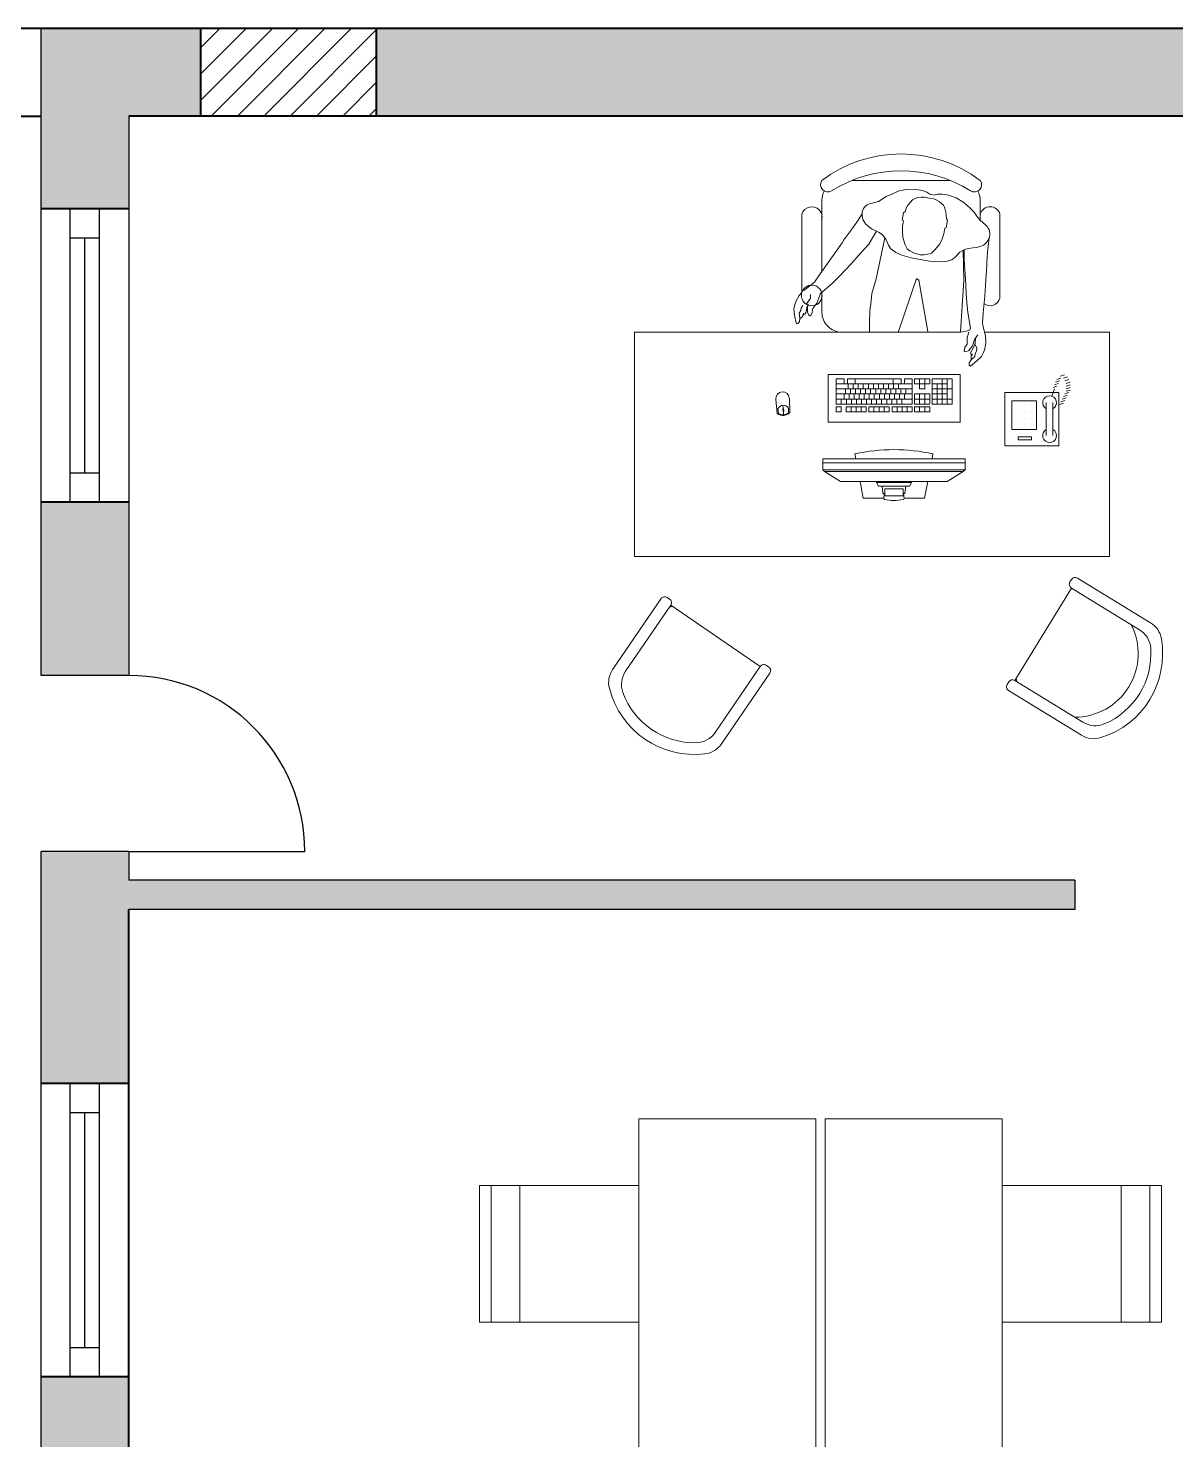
# Model space of a CAD drawing. Header units: millimetres. Extents: x 114 to 1075, y 58 to 426.
# Drawn here: x 1054.864 to 1058.779, y 201.759 to 206.574 of the extents above; entities that cross this region are included whole.
import ezdxf

# ---------------------------------------------------------------- set-up
doc = ezdxf.new("R2010")
doc.units = ezdxf.units.MM
doc.linetypes.add('HIDDEN2', pattern=[0.1875, 0.125, -0.0625])
for name, color, linetype, lineweight in [('ARREDI attrezzature - furniture', 175, 'Continuous', 9), ('ARREDI_attrezzature_furniture', 4, 'Continuous', 9), ('MURATURA sezioni - section wall', 7, 'Continuous', 40)]:
    doc.layers.add(name, color=color, linetype=linetype, lineweight=lineweight)
for name, color, linetype in [('infissi', 7, 'Continuous'), ('pilastri', 1, 'Continuous'), ('PROGETTO', 7, 'Continuous')]:
    doc.layers.add(name, color=color, linetype=linetype)

# ---------------------------------------------------------------- blocks, each defined once
blk = doc.blocks.new('DESK4')
blk.add_lwpolyline([(0, 8.34), (0, -36), (34, -36), (34, 36), (0, 36), (0, 17.06)])
blk = doc.blocks.new('CHAIR7')
for p, q in [((5.99, 15.04), (17.88, 15.04)), ((6.01, 12), (3, 12)), ((20, 12), (9.11, 12)), ((0, 9), (0, -9)), ((23, -7.44), (23, 7.44)), ((16.86, -12), (20, -12)), ((16.97, -12), (17.88, -12)), ((5.13, -15), (17.88, -15))]:
    blk.add_line(p, q)
for centre, radius, start, end in [((5.56, 13.54), 1.56, 73.73979499967945, 73.73979529168842), ((17.44, 13.54), 1.56, 253.7398, 73.7398), ((3, 9), 3, 90, 180), ((3, 9), 3, 90, 180), ((20, 9), 3, 62.4156, 90), ((22.34, 11.12), 1.1, 53.3099, 212.0274), ((7, 0), 20, 323.1301, 36.8699), ((4.82, 0), 19.64, 327.5758, 32.4242), ((3, -9), 3, 180, 208.6911), ((22.34, -11.12), 1.1, 147.9726, 306.6901), ((5.56, -13.5), 1.56, 144.4739, 253.7398), ((17.44, -13.5), 1.56, 286.2602, 73.7398), ((20, -9), 3, 270, 297.5844)]:
    blk.add_arc(centre, radius, start, end)
blk = doc.blocks.new('RECTANG')
for p, q in [((1, 1), (0, 1)), ((0, 1), (0, 0)), ((1, 0), (1, 1)), ((0, 0), (1, 0))]:
    blk.add_line(p, q)
blk = doc.blocks.new('FNPHONE')
for p, q in [((-7.287295, 6.539472), (-7.287295, 1.539472)), ((-6.287295, 6.539472), (-6.287295, 1.539472)), ((-3.872666, 4.847341), (-3.872666, 4.847341)), ((-2.935166, 4.847341), (-2.935166, 4.847341)), ((-1.997666, 4.847341), (-1.997666, 4.847341)), ((-3.872666, 3.909841), (-3.872666, 3.909841)), ((-3.872666, 2.972341), (-3.872666, 2.972341)), ((-2.935166, 3.909841), (-2.935166, 3.909841)), ((-2.935166, 2.972341), (-2.935166, 2.972341)), ((-1.997666, 3.909841), (-1.997666, 3.909841)), ((-1.997666, 2.972341), (-1.997666, 2.972341)), ((-9.102528, 0.223208), (-9.702528, 0.023208)), ((-8.902528, 0.623208), (-9.502528, 0.423208)), ((-8.702528, 1.023208), (-9.302528, 0.823208)), ((-8.502528, 1.423208), (-9.102528, 1.223208)), ((-8.302528, 1.823208), (-8.902528, 1.623208)), ((-7.14169, 0.561087), (-7.502528, -0.576792)), ((-3.872666, 2.034841), (-3.872666, 2.034841)), ((-2.935166, 2.034841), (-2.935166, 2.034841)), ((-1.997666, 2.034841), (-1.997666, 2.034841)), ((-9.302528, -0.176792), (-9.902528, -0.376792)), ((-9.302528, -0.576792), (-9.902528, -0.776792)), ((-9.302528, -0.976792), (-9.902528, -1.176792)), ((-9.302528, -1.376792), (-9.902528, -1.576792)), ((-9.102528, -1.776792), (-9.702528, -1.976792)), ((-7.902528, -1.976792), (-8.502528, -2.176792)), ((-7.702528, -1.576792), (-8.302528, -1.776792)), ((-7.502528, -1.176792), (-8.102528, -1.376792)), ((-7.302528, -0.776792), (-7.902528, -0.976792)), ((-8.902528, -2.176792), (-9.502528, -2.376792)), ((-8.431886, -2.461597), (-9.031886, -2.661597))]:
    blk.add_line(p, q)
for centre, start, end in [((-6.787295, 6.539472), 298.491464, 241.508536), ((-6.787295, 1.539472), 118.491464, 61.508536)]:
    blk.add_arc(centre, 1.048157, start, end)
for p, xscale, yscale, zscale in [((-8.205282, 0), 8.205282, 8.104073, 8.205282), ((-4.028916, 6.722341), 2.03125, 0.46875, 2.03125), ((-4.810166, 1.253591), 3.75, 4.375, 3.75)]:
    blk.add_blockref('RECTANG', p, dxfattribs=dict(xscale=xscale, yscale=yscale, zscale=zscale))

msp = doc.modelspace()

# ---------------------------------------------------------------- hatches: boundary and pattern name
at = {"layer": 'pilastri', "true_color": 0x636466, "transparency": 33554687}
h = msp.add_hatch(color=251, dxfattribs=at)
h.dxf.hatch_style = 1
h.paths.add_polyline_path([(1073.5419, 206.5737), (1068.1123, 206.5737), (1068.1123, 206.2737), (1067.9419, 206.2737), (1067.9419, 206.1999), (1068.1419, 206.1999), (1068.1419, 206.2737), (1070.9419, 206.2737), (1070.9419, 205.3327), (1070.9669, 205.3327), (1070.9669, 205.5059), (1071.0169, 205.5059), (1071.0169, 205.3327), (1071.0419, 205.3327), (1071.0419, 206.2737), (1073.5419, 206.2737)])
h.paths.add_polyline_path([(1074.1419, 206.2737), (1073.8419, 206.2737), (1073.8419, 205.7575), (1074.1419, 205.7575)])
h.paths.add_polyline_path([(1074.1419, 204.8575), (1073.8419, 204.8575), (1073.8419, 203.7737), (1071.0419, 203.7737), (1071.0419, 204.4327), (1070.9419, 204.4327), (1070.9419, 203.7737), (1068.1419, 203.7737), (1068.1419, 205.3999), (1067.9419, 205.3999), (1067.9419, 202.0309), (1067.9419, 201.5752), (1064.8821, 201.5752), (1064.8821, 202.2837), (1064.7821, 202.2837), (1064.7821, 201.4752), (1067.9419, 201.4752), (1067.9419, 201.313), (1068.0169, 201.313), (1068.0169, 201.8234), (1068.0669, 201.8234), (1068.0669, 201.313), (1068.1419, 201.313), (1068.1419, 201.6237), (1068.1919, 201.6237), (1068.1919, 201.7237), (1068.1419, 201.7237), (1068.1419, 203.6737), (1071.5325, 203.6737), (1071.5325, 203.5959), (1071.6325, 203.5959), (1071.6325, 203.6737), (1072.4919, 203.6737), (1072.4919, 203.6037), (1072.5919, 203.6037), (1072.5919, 203.6737), (1073.8419, 203.6737), (1073.8419, 202.8037), (1072.5919, 202.8037), (1072.5919, 203.0037), (1072.4919, 203.0037), (1072.4919, 202.7037), (1073.8419, 202.7037), (1073.8419, 202.6501), (1074.1419, 202.6501)])
h.paths.add_polyline_path([(1067.5123, 206.5737), (1066.5289, 206.5737), (1066.5289, 206.2737), (1067.5123, 206.2737)])
h.paths.add_polyline_path([(1065.5289, 206.5737), (1064.9289, 206.5737), (1064.9289, 206.2737), (1065.5289, 206.2737)])
h.paths.add_polyline_path([(1063.9289, 206.5737), (1062.0827, 206.5737), (1062.0827, 206.2737), (1063.2359, 206.2737), (1063.2359, 204.3237), (1063.3359, 204.3237), (1063.3359, 206.2737), (1063.9289, 206.2737)])
h.paths.add_polyline_path([(1061.4827, 206.5737), (1056.0527, 206.5737), (1056.0527, 206.2737), (1060.1074, 206.2737), (1060.1074, 203.6678), (1059.235, 203.6678), (1059.235, 203.6428), (1059.6242, 203.6428), (1059.6242, 203.5928), (1059.235, 203.5928), (1059.235, 203.5678), (1060.1074, 203.5678), (1060.1074, 200.2737), (1060.4074, 200.2737), (1060.4074, 200.3235), (1060.4074, 201.7056), (1061.1277, 201.7056), (1061.1277, 201.8056), (1060.4074, 201.8056), (1060.4074, 204.9916), (1060.4074, 206.2737), (1061.4827, 206.2737)])
h.paths.add_polyline_path([(1055.4527, 206.5737), (1054.9074, 206.5737), (1054.9074, 205.9574), (1055.2074, 205.9574), (1055.2074, 206.2737), (1055.4527, 206.2737)])
h.paths.add_polyline_path([(1055.2074, 204.9574), (1054.9074, 204.9574), (1054.9074, 204.3659), (1055.2074, 204.3659)])
h.paths.add_polyline_path([(1055.2074, 203.5678), (1058.435, 203.5678), (1058.435, 203.6678), (1055.2074, 203.6678), (1055.2074, 203.7659), (1054.9074, 203.7659), (1054.9074, 202.9737), (1055.2074, 202.9737)])
h.paths.add_polyline_path([(1055.2074, 201.9737), (1054.9074, 201.9737), (1054.9074, 201.2737), (1055.2074, 201.2737)])
h.paths.add_polyline_path([(1055.2074, 199.6737), (1054.9074, 199.6737), (1054.9074, 197.1982), (1054.8201, 197.1982), (1054.8201, 196.8982), (1055.2074, 196.8982), (1055.2074, 198.2752), (1058.4894, 198.2752), (1058.4894, 198.3752), (1055.2074, 198.3752)])
h.paths.add_polyline_path([(1060.4074, 199.6737), (1060.1074, 199.6737), (1060.1074, 198.3752), (1059.3894, 198.3752), (1059.3894, 198.3502), (1059.8394, 198.3502), (1059.8394, 198.3002), (1059.3894, 198.3002), (1059.3894, 198.2752), (1060.2074, 198.2752), (1060.5074, 198.2752), (1060.5074, 198.3752), (1060.4574, 198.3752), (1060.4074, 198.3752)])
h.paths.add_polyline_path([(1053.9201, 197.1982), (1049.4235, 197.1982), (1049.4235, 193.6988), (1049.7235, 193.6988), (1049.7235, 196.8982), (1053.9201, 196.8982)])
at = {"layer": 'PROGETTO', "transparency": 33554687}
h = msp.add_hatch(dxfattribs=at)
h.set_pattern_fill('ANSI31', color=1, scale=0.02)
h.set_pattern_definition([(45, (-311.07975, 145.974316), (-0.0449012806, 0.0449012806), [])])
h.paths.add_polyline_path([(1056.0527, 186.6888), (1055.4527, 186.6888), (1055.4527, 186.3888), (1056.0527, 186.3888)])
h.paths.add_polyline_path([(1062.0827, 186.6888), (1061.4827, 186.6888), (1061.4827, 186.3888), (1062.0827, 186.3888)])
h.paths.add_polyline_path([(1068.1123, 186.6888), (1067.5123, 186.6888), (1067.5123, 186.3889), (1068.1123, 186.3889)])
h.paths.add_polyline_path([(1074.1419, 186.6888), (1073.5419, 186.6888), (1073.5419, 186.3888), (1074.1419, 186.3888)])
h.paths.add_polyline_path([(1068.2627, 193.3988), (1067.9627, 193.3988), (1067.9627, 192.7988), (1068.2627, 192.7988)])
h.paths.add_polyline_path([(1062.3227, 193.3988), (1062.0227, 193.3988), (1062.0227, 192.7988), (1062.3227, 192.7988)])
h.paths.add_polyline_path([(1056.0227, 193.3915), (1055.7227, 193.3915), (1055.7227, 192.7988), (1056.0227, 192.7988)])
h.paths.add_polyline_path([(1074.1419, 193.6988), (1073.8419, 193.6988), (1073.8419, 193.0988), (1074.1419, 193.0988)])
h.paths.add_polyline_path([(1049.7235, 193.6988), (1049.4235, 193.6988), (1049.4235, 193.0988), (1049.7235, 193.0988)])
h.paths.add_polyline_path([(1049.7238, 200.3037), (1049.4238, 200.3037), (1049.4238, 199.7037), (1049.7238, 199.7037)])
h.paths.add_polyline_path([(1050.0235, 206.5737), (1049.4235, 206.5737), (1049.4235, 206.2737), (1050.0235, 206.2737)])
h.paths.add_polyline_path([(1056.0527, 206.5737), (1055.4527, 206.5737), (1055.4527, 206.2737), (1056.0527, 206.2737)])
h.paths.add_polyline_path([(1062.0827, 206.5737), (1061.4827, 206.5737), (1061.4827, 206.2737), (1062.0827, 206.2737)])
h.paths.add_polyline_path([(1068.1123, 206.5737), (1067.5123, 206.5737), (1067.5123, 206.2737), (1068.1123, 206.2737)])
h.paths.add_polyline_path([(1074.1419, 206.5737), (1073.5419, 206.5737), (1073.5419, 206.2737), (1074.1419, 206.2737)])
h.paths.add_polyline_path([(1060.4074, 200.2737), (1060.1074, 200.2737), (1060.1074, 199.6737), (1060.4074, 199.6737)])
h.paths.add_polyline_path([(1055.2074, 200.2737), (1054.9074, 200.2737), (1054.9074, 199.6737), (1055.2074, 199.6737)])
h.paths.add_polyline_path([(1068.1419, 200.2737), (1067.9419, 200.2737), (1067.9419, 199.6737), (1068.1419, 199.6737)])
h.paths.add_polyline_path([(1074.1419, 200.2737), (1073.8419, 200.2737), (1073.8419, 199.6737), (1074.1419, 199.6737)])

# ---------------------------------------------------------------- linework, layer by layer
for p, q in [((1054.9074, 204.3659), (1054.9074, 206.5737)), ((1055.2074, 206.2737), (1055.2074, 204.3659)), ((1055.2074, 204.3659), (1054.9074, 204.3659)), ((1054.9074, 200.2737), (1054.9074, 203.7659)), ((1055.2074, 203.7659), (1054.9074, 203.7659)), ((1055.2074, 203.7659), (1055.2074, 203.6678)), ((1058.435, 203.6678), (1055.2074, 203.6678)), ((1058.435, 203.6678), (1058.435, 203.5678)), ((1055.2074, 201.9552), (1055.2074, 203.5678)), ((1058.435, 203.5678), (1055.2074, 203.5678)), ((1058.435, 203.5678), (1055.2074, 203.5678))]:
    msp.add_line(p, q)
at = {"layer": 'ARREDI attrezzature - furniture', "ltscale": 20}
for p, q in [((1056.9476, 202.6259), (1056.4035, 202.6259)), ((1056.4035, 202.6259), (1056.4035, 202.1602)), ((1056.4435, 202.6259), (1056.4435, 202.1602)), ((1056.5409, 202.6259), (1056.5409, 202.1602)), ((1058.1866, 202.6259), (1058.7307, 202.6259)), ((1058.5933, 202.6259), (1058.5933, 202.1602)), ((1058.6907, 202.6259), (1058.6907, 202.1602)), ((1058.7307, 202.6259), (1058.7307, 202.1602)), ((1056.4035, 202.1602), (1056.9476, 202.1602)), ((1058.7307, 202.1602), (1058.1866, 202.1602))]:
    msp.add_line(p, q, dxfattribs=at)
for points in [[(1056.9476, 202.8532), (1057.5514, 202.8532), (1057.5514, 200.1499), (1056.9476, 200.1499)], [(1058.1866, 202.8532), (1057.5828, 202.8532), (1057.5828, 200.1499), (1058.1866, 200.1499)]]:
    msp.add_lwpolyline(points, close=True, dxfattribs=at)
at = {"layer": 'ARREDI_attrezzature_furniture', "linetype": 'Continuous'}
for p, q in [((1057.8359, 206.0188), (1057.8655, 206.0248)), ((1057.8655, 206.0248), (1057.8938, 206.0238)), ((1057.8938, 206.0238), (1057.9146, 206.0201)), ((1057.9146, 206.0201), (1057.9298, 206.0143)), ((1057.7435, 205.9767), (1057.7652, 205.9825)), ((1057.7652, 205.9825), (1057.7916, 205.9992)), ((1057.7916, 205.9992), (1057.8105, 206.0081)), ((1057.8105, 206.0081), (1057.8359, 206.0188)), ((1057.865, 205.9699), (1057.8738, 205.9808)), ((1057.8738, 205.9808), (1057.8807, 205.9886)), ((1057.8807, 205.9886), (1057.8896, 205.9924)), ((1057.8896, 205.9924), (1057.8998, 205.9959)), ((1057.8998, 205.9959), (1057.911, 205.9975)), ((1057.911, 205.9975), (1057.9217, 205.9974)), ((1057.938, 205.9944), (1057.9217, 205.9974)), ((1057.9298, 206.0143), (1057.9398, 206.0074)), ((1057.9527, 205.9918), (1057.938, 205.9944)), ((1057.9398, 206.0074), (1057.9467, 206.0062)), ((1057.9547, 206.0048), (1057.9467, 206.0062)), ((1057.9617, 205.9884), (1057.9527, 205.9918)), ((1057.9665, 206.0077), (1057.9547, 206.0048)), ((1057.9717, 205.9831), (1057.9617, 205.9884)), ((1057.9828, 206.0079), (1057.9665, 206.0077)), ((1057.98, 205.9762), (1057.9717, 205.9831)), ((1057.9871, 205.9696), (1057.98, 205.9762)), ((1058.0035, 206.0042), (1057.9828, 206.0079)), ((1058.0305, 205.9953), (1058.0035, 206.0042)), ((1058.0562, 205.9795), (1058.0305, 205.9953)), ((1058.0763, 205.9606), (1058.0562, 205.9795)), ((1057.6929, 205.9152), (1057.7088, 205.9407)), ((1057.8462, 205.9195), (1057.8506, 205.9438)), ((1057.8557, 205.9483), (1057.8506, 205.9438)), ((1057.8557, 205.9483), (1057.8608, 205.9617)), ((1057.8608, 205.9617), (1057.865, 205.9699)), ((1057.9908, 205.96), (1057.9871, 205.9696)), ((1057.9953, 205.9466), (1057.9908, 205.96)), ((1057.9964, 205.9375), (1057.9953, 205.9466)), ((1057.9965, 205.9231), (1057.9964, 205.9375)), ((1057.9965, 205.9231), (1058.0001, 205.9189)), ((1058.091, 205.9458), (1058.0763, 205.9606)), ((1058.1009, 205.9328), (1058.091, 205.9458)), ((1058.11, 205.921), (1058.1009, 205.9328)), ((1057.6473, 205.8519), (1057.6769, 205.8926)), ((1057.6769, 205.8926), (1057.6929, 205.9152)), ((1057.7271, 205.9006), (1057.7415, 205.8899)), ((1057.7415, 205.8899), (1057.7536, 205.8837)), ((1057.7586, 205.8812), (1057.7441, 205.8589)), ((1057.7536, 205.8837), (1057.7668, 205.8773)), ((1057.7668, 205.8773), (1057.7786, 205.869)), ((1057.8501, 205.917), (1057.8462, 205.9195)), ((1057.8467, 205.898), (1057.8489, 205.9101)), ((1057.8467, 205.898), (1057.8467, 205.8778)), ((1057.8477, 205.8613), (1057.8467, 205.8778)), ((1057.8489, 205.9101), (1057.8501, 205.917)), ((1057.9876, 205.8728), (1057.9897, 205.885)), ((1057.9897, 205.885), (1057.991, 205.8919)), ((1057.991, 205.8919), (1057.9955, 205.8929)), ((1057.9955, 205.8929), (1058.0001, 205.9189)), ((1058.1233, 205.9089), (1058.11, 205.921)), ((1057.5658, 205.7359), (1057.6407, 205.8422)), ((1057.6473, 205.8519), (1057.6407, 205.8422)), ((1057.7318, 205.8368), (1057.7184, 205.8219)), ((1057.7441, 205.8589), (1057.7318, 205.8368)), ((1057.7402, 205.8519), (1057.7402, 205.8519)), ((1057.7867, 205.8591), (1057.7572, 205.7192)), ((1057.7786, 205.869), (1057.7903, 205.8547)), ((1057.7903, 205.8547), (1057.7988, 205.8338)), ((1057.7988, 205.8338), (1057.8067, 205.8212)), ((1057.8551, 205.8374), (1057.8477, 205.8613)), ((1057.8632, 205.8216), (1057.8551, 205.8374)), ((1057.9588, 205.8189), (1057.9748, 205.8386)), ((1057.9748, 205.8386), (1057.9818, 205.8557)), ((1057.9876, 205.8728), (1057.9818, 205.8557)), ((1058.1174, 205.831), (1058.1001, 205.8259)), ((1058.1377, 205.8225), (1058.1422, 205.8573)), ((1057.696, 205.7974), (1057.6736, 205.7728)), ((1057.7184, 205.8219), (1057.696, 205.7974)), ((1057.8067, 205.8212), (1057.8239, 205.809)), ((1057.8239, 205.809), (1057.8446, 205.7992)), ((1057.8446, 205.7992), (1057.8766, 205.7904)), ((1057.8632, 205.8216), (1057.8724, 205.8146)), ((1057.8839, 205.8072), (1057.8724, 205.8146)), ((1057.8766, 205.7904), (1057.9072, 205.7849)), ((1057.9069, 205.8013), (1057.8839, 205.8072)), ((1057.9069, 205.8013), (1057.9214, 205.8012)), ((1057.9389, 205.7793), (1057.9072, 205.7849)), ((1057.9213, 205.8012), (1057.9396, 205.8044)), ((1057.9721, 205.7764), (1057.9389, 205.7793)), ((1057.9457, 205.8069), (1057.9396, 205.8044)), ((1057.9457, 205.8069), (1057.9588, 205.8189)), ((1058.0152, 205.784), (1057.9949, 205.7785)), ((1058.027, 205.7931), (1058.0152, 205.784)), ((1058.0422, 205.8098), (1058.027, 205.7931)), ((1058.0582, 205.8191), (1058.0422, 205.8098)), ((1058.0563, 205.713), (1058.0534, 205.8165)), ((1058.0578, 205.8168), (1058.0579, 205.7864)), ((1058.0579, 205.7864), (1058.0589, 205.7664)), ((1058.0721, 205.8228), (1058.0582, 205.8191)), ((1058.0866, 205.8243), (1058.0721, 205.8228)), ((1058.1001, 205.8259), (1058.0866, 205.8243)), ((1058.133, 205.7447), (1058.1358, 205.7948)), ((1058.1358, 205.7948), (1058.1377, 205.8225)), ((1057.5463, 205.707), (1057.5658, 205.7359)), ((1057.6531, 205.7506), (1057.6313, 205.7268)), ((1057.6736, 205.7728), (1057.6531, 205.7506)), ((1057.9949, 205.7785), (1057.9721, 205.7764)), ((1058.0589, 205.7664), (1058.0607, 205.7332)), ((1058.0607, 205.7332), (1058.0626, 205.7)), ((1058.1276, 205.6598), (1058.1319, 205.7329)), ((1058.133, 205.7447), (1058.1319, 205.7329)), ((1057.5353, 205.6981), (1057.5102, 205.6795)), ((1057.5463, 205.707), (1057.5353, 205.6981)), ((1057.5665, 205.6675), (1057.6081, 205.7044)), ((1057.6313, 205.7268), (1057.6081, 205.7044)), ((1057.7572, 205.7192), (1057.7427, 205.6689)), ((1057.8337, 205.5397), (1057.8947, 205.7204)), ((1057.8947, 205.7204), (1057.9022, 205.7148)), ((1057.9022, 205.7148), (1057.9329, 205.5397)), ((1058.0445, 205.5397), (1058.0563, 205.713)), ((1058.0626, 205.7), (1058.0644, 205.6698)), ((1057.4845, 205.6436), (1057.4798, 205.6314)), ((1057.4947, 205.6621), (1057.4845, 205.6436)), ((1057.5036, 205.6721), (1057.4947, 205.6621)), ((1057.5191, 205.6348), (1057.5202, 205.6353)), ((1057.5202, 205.6353), (1057.5309, 205.6499)), ((1057.5318, 205.6479), (1057.5326, 205.6561)), ((1057.5326, 205.6561), (1057.533, 205.6659)), ((1057.5408, 205.6182), (1057.5549, 205.6356)), ((1057.562, 205.6536), (1057.5549, 205.6356)), ((1057.562, 205.6536), (1057.5647, 205.6622)), ((1057.5647, 205.6622), (1057.5665, 205.6675)), ((1058.0644, 205.6698), (1058.0662, 205.6376)), ((1058.0662, 205.6376), (1058.0701, 205.6046)), ((1058.1227, 205.6033), (1058.1276, 205.6598)), ((1057.4798, 205.6314), (1057.4767, 205.6163)), ((1057.4767, 205.6163), (1057.4789, 205.5946)), ((1057.4789, 205.5946), (1057.4839, 205.5673)), ((1057.4942, 205.6018), (1057.4995, 205.6111)), ((1057.4962, 205.5846), (1057.4942, 205.6018)), ((1057.4961, 205.5833), (1057.5026, 205.5869)), ((1057.4995, 205.6111), (1057.5011, 205.6194)), ((1057.5011, 205.6194), (1057.5069, 205.6279)), ((1057.5026, 205.5869), (1057.5081, 205.5937)), ((1057.5081, 205.5937), (1057.5094, 205.6015)), ((1057.5094, 205.6015), (1057.5106, 205.5968)), ((1057.5106, 205.5968), (1057.5132, 205.5984)), ((1057.5132, 205.5984), (1057.5175, 205.6037)), ((1057.5175, 205.6037), (1057.5194, 205.6123)), ((1057.5194, 205.6123), (1057.5205, 205.6214)), ((1057.5205, 205.6214), (1057.5237, 205.6301)), ((1057.5232, 205.6251), (1057.5229, 205.6052)), ((1057.5229, 205.6052), (1057.5275, 205.5946)), ((1057.5257, 205.6317), (1057.5232, 205.6251)), ((1057.5275, 205.5946), (1057.531, 205.5926)), ((1057.5334, 205.5924), (1057.531, 205.5926)), ((1057.5334, 205.5924), (1057.5402, 205.6049)), ((1057.5392, 205.6097), (1057.5408, 205.6182)), ((1057.5392, 205.6097), (1057.5402, 205.6049)), ((1058.0789, 205.5506), (1058.0701, 205.6046)), ((1058.1195, 205.5685), (1058.1227, 205.6033)), ((1057.4839, 205.5673), (1057.4855, 205.5658)), ((1057.4855, 205.5658), (1057.4898, 205.5664)), ((1057.4898, 205.5664), (1057.4952, 205.5726)), ((1057.4952, 205.5726), (1057.4962, 205.5846)), ((1058.0769, 205.5455), (1058.0789, 205.5506)), ((1058.1195, 205.5685), (1058.1224, 205.5547)), ((1058.1224, 205.5547), (1058.1301, 205.5244)), ((1058.0635, 205.4887), (1058.0676, 205.4963)), ((1058.0676, 205.4963), (1058.0677, 205.5186)), ((1058.0736, 205.5371), (1058.0677, 205.5186)), ((1058.0856, 205.4905), (1058.0732, 205.4749)), ((1058.0921, 205.5117), (1058.0856, 205.4905)), ((1058.0893, 205.4845), (1058.0923, 205.4933)), ((1058.0921, 205.5117), (1058.098, 205.5204)), ((1058.1, 205.4824), (1058.0942, 205.497)), ((1058.0945, 205.4969), (1058.0955, 205.5167)), ((1058.098, 205.5204), (1058.1038, 205.5282)), ((1058.1311, 205.5011), (1058.1273, 205.4803)), ((1058.1301, 205.5244), (1058.1311, 205.5011)), ((1058.0568, 205.4707), (1058.0597, 205.4856)), ((1058.063, 205.4696), (1058.0568, 205.4707)), ((1058.0635, 205.4887), (1058.0597, 205.4856)), ((1058.0732, 205.4749), (1058.063, 205.4696)), ((1058.0741, 205.4321), (1058.0809, 205.4421)), ((1058.0804, 205.4621), (1058.0805, 205.4689)), ((1058.0814, 205.4592), (1058.0804, 205.4621)), ((1058.0805, 205.4689), (1058.0844, 205.4767)), ((1058.0809, 205.4421), (1058.0933, 205.4541)), ((1058.0853, 205.4621), (1058.0814, 205.4592)), ((1058.0814, 205.4553), (1058.0853, 205.4621)), ((1058.0814, 205.4465), (1058.0814, 205.4553)), ((1058.0825, 205.4436), (1058.0814, 205.4465)), ((1058.0844, 205.4767), (1058.0893, 205.4845)), ((1058.0933, 205.4541), (1058.0951, 205.4647)), ((1058.0951, 205.4647), (1058.0992, 205.4721)), ((1058.0992, 205.4721), (1058.1, 205.4824)), ((1058.1161, 205.4542), (1058.1006, 205.4389)), ((1058.1232, 205.4679), (1058.1161, 205.4542)), ((1058.1273, 205.4803), (1058.1232, 205.4679)), ((1058.0743, 205.4239), (1058.0741, 205.4321)), ((1058.1006, 205.4389), (1058.0792, 205.4206)), ((1057.5932, 205.3923), (1057.5932, 205.2298)), ((1058.0432, 205.3923), (1057.5932, 205.3923)), ((1057.6211, 205.3606), (1057.6211, 205.3778)), ((1057.6211, 205.3778), (1057.6476, 205.3778)), ((1057.6211, 205.3606), (1057.6211, 205.3434)), ((1057.6617, 205.3606), (1057.6211, 205.3606)), ((1057.6476, 205.3778), (1057.6476, 205.3606)), ((1057.6593, 205.3606), (1057.6593, 205.3778)), ((1057.6593, 205.3778), (1057.6859, 205.3778)), ((1057.6617, 205.3606), (1057.6617, 205.3434)), ((1057.6617, 205.3434), (1057.6617, 205.3606)), ((1057.6789, 205.3606), (1057.6617, 205.3606)), ((1057.6961, 205.3606), (1057.6789, 205.3606)), ((1057.6789, 205.3606), (1057.6789, 205.3434)), ((1057.6789, 205.3434), (1057.6789, 205.3606)), ((1057.6859, 205.3606), (1057.6859, 205.3778)), ((1057.6859, 205.3778), (1057.6859, 205.3606)), ((1057.6859, 205.3778), (1057.8156, 205.3778)), ((1057.8156, 205.3606), (1057.6859, 205.3606)), ((1057.6961, 205.3434), (1057.6961, 205.3606)), ((1057.6961, 205.3606), (1057.6961, 205.3434)), ((1057.7132, 205.3606), (1057.6961, 205.3606)), ((1057.7132, 205.3606), (1057.7132, 205.3434)), ((1057.7132, 205.3434), (1057.7132, 205.3606)), ((1057.7304, 205.3606), (1057.7132, 205.3606)), ((1057.7304, 205.3434), (1057.7304, 205.3606)), ((1057.7304, 205.3606), (1057.7304, 205.3434)), ((1057.7476, 205.3606), (1057.7304, 205.3606)), ((1057.7476, 205.3606), (1057.7476, 205.3434)), ((1057.7476, 205.3434), (1057.7476, 205.3606)), ((1057.7648, 205.3606), (1057.7476, 205.3606)), ((1057.7648, 205.3606), (1057.7648, 205.3434)), ((1057.782, 205.3606), (1057.7648, 205.3606)), ((1057.7648, 205.3606), (1057.7648, 205.3434)), ((1057.782, 205.3434), (1057.782, 205.3606)), ((1057.782, 205.3606), (1057.782, 205.3434)), ((1057.7992, 205.3606), (1057.782, 205.3606)), ((1057.7992, 205.3606), (1057.7992, 205.3434)), ((1057.8164, 205.3606), (1057.7992, 205.3606)), ((1057.7992, 205.3606), (1057.7992, 205.3434)), ((1057.8156, 205.3778), (1057.8422, 205.3778)), ((1057.8156, 205.3778), (1057.8156, 205.3606)), ((1057.8156, 205.3606), (1057.8156, 205.3778)), ((1057.8164, 205.3606), (1057.8164, 205.3434)), ((1057.8164, 205.3434), (1057.8164, 205.3606)), ((1057.8336, 205.3606), (1057.8164, 205.3606)), ((1057.8336, 205.3606), (1057.8804, 205.3606)), ((1057.8336, 205.3434), (1057.8336, 205.3606)), ((1057.8422, 205.3778), (1057.8422, 205.3606)), ((1057.8539, 205.3606), (1057.8539, 205.3778)), ((1057.8539, 205.3778), (1057.8804, 205.3778)), ((1057.8804, 205.3778), (1057.8804, 205.3606)), ((1057.8804, 205.3434), (1057.8804, 205.3606)), ((1057.8882, 205.3778), (1057.8882, 205.3606)), ((1057.9054, 205.3778), (1057.8882, 205.3778)), ((1057.8882, 205.3606), (1057.9054, 205.3606)), ((1057.9054, 205.3606), (1057.9054, 205.3778)), ((1057.9054, 205.3778), (1057.9054, 205.3606)), ((1057.9226, 205.3778), (1057.9054, 205.3778)), ((1057.9054, 205.3606), (1057.9054, 205.3434)), ((1057.9226, 205.3606), (1057.9054, 205.3606)), ((1057.9054, 205.3606), (1057.9226, 205.3606)), ((1057.9398, 205.3778), (1057.9226, 205.3778)), ((1057.9226, 205.3778), (1057.9226, 205.3606)), ((1057.9226, 205.3606), (1057.9226, 205.3778)), ((1057.9226, 205.3434), (1057.9226, 205.3606)), ((1057.9226, 205.3606), (1057.9398, 205.3606)), ((1057.9398, 205.3606), (1057.9398, 205.3778)), ((1057.9476, 205.3606), (1057.9476, 205.3778)), ((1057.982, 205.3778), (1057.9476, 205.3778)), ((1057.9476, 205.3606), (1057.9476, 205.3434)), ((1057.9648, 205.3606), (1057.9476, 205.3606)), ((1057.9648, 205.3606), (1057.9648, 205.3434)), ((1057.9648, 205.3434), (1057.9648, 205.3606)), ((1057.982, 205.3606), (1057.9648, 205.3606)), ((1057.9992, 205.3778), (1057.982, 205.3778)), ((1057.982, 205.3606), (1057.982, 205.3778)), ((1057.982, 205.3434), (1057.982, 205.3606)), ((1057.982, 205.3606), (1057.9992, 205.3606)), ((1057.982, 205.3606), (1057.9992, 205.3606)), ((1057.982, 205.3606), (1057.982, 205.3434)), ((1057.9992, 205.3606), (1057.9992, 205.3778)), ((1057.9992, 205.3778), (1058.0164, 205.3778)), ((1057.9992, 205.3606), (1057.9992, 205.3434)), ((1058.0164, 205.309), (1058.0164, 205.3778)), ((1058.0432, 205.2298), (1058.0432, 205.3923)), ((1057.4144, 205.3084), (1057.4198, 205.2598)), ((1057.4621, 205.2627), (1057.4608, 205.3116)), ((1057.6523, 205.3434), (1057.6211, 205.3434)), ((1057.6211, 205.3434), (1057.6617, 205.3434)), ((1057.6211, 205.3434), (1057.6211, 205.3262)), ((1057.6211, 205.3262), (1057.6211, 205.309)), ((1057.6476, 205.3262), (1057.6211, 205.3262)), ((1057.6211, 205.3262), (1057.6523, 205.3262)), ((1057.6211, 205.309), (1057.6211, 205.2918)), ((1057.6382, 205.309), (1057.6211, 205.309)), ((1057.6211, 205.309), (1057.6476, 205.309)), ((1057.6382, 205.2918), (1057.6382, 205.309)), ((1057.6382, 205.309), (1057.6382, 205.2918)), ((1057.6554, 205.309), (1057.6382, 205.309)), ((1057.6476, 205.309), (1057.6476, 205.3262)), ((1057.6476, 205.3262), (1057.6476, 205.309)), ((1057.6648, 205.3262), (1057.6476, 205.3262)), ((1057.6476, 205.309), (1057.6648, 205.309)), ((1057.6695, 205.3434), (1057.6523, 205.3434)), ((1057.6523, 205.3262), (1057.6523, 205.3434)), ((1057.6523, 205.3434), (1057.6523, 205.3262)), ((1057.6523, 205.3262), (1057.6695, 205.3262)), ((1057.6554, 205.2918), (1057.6554, 205.309)), ((1057.6554, 205.309), (1057.6554, 205.2918)), ((1057.6726, 205.309), (1057.6554, 205.309)), ((1057.6617, 205.3434), (1057.6789, 205.3434)), ((1057.6648, 205.3262), (1057.6648, 205.309)), ((1057.6648, 205.309), (1057.6648, 205.3262)), ((1057.682, 205.3262), (1057.6648, 205.3262)), ((1057.6648, 205.309), (1057.682, 205.309)), ((1057.6867, 205.3434), (1057.6695, 205.3434)), ((1057.6695, 205.3262), (1057.6695, 205.3434)), ((1057.6695, 205.3434), (1057.6695, 205.3262)), ((1057.6695, 205.3262), (1057.6867, 205.3262)), ((1057.6726, 205.2918), (1057.6726, 205.309)), ((1057.6726, 205.309), (1057.6726, 205.2918)), ((1057.6898, 205.309), (1057.6726, 205.309)), ((1057.6789, 205.3434), (1057.6961, 205.3434)), ((1057.6992, 205.3262), (1057.682, 205.3262)), ((1057.682, 205.3262), (1057.682, 205.309)), ((1057.682, 205.309), (1057.682, 205.3262)), ((1057.682, 205.309), (1057.6992, 205.309)), ((1057.7039, 205.3434), (1057.6867, 205.3434)), ((1057.6867, 205.3262), (1057.6867, 205.3434)), ((1057.6867, 205.3434), (1057.6867, 205.3262)), ((1057.6867, 205.3262), (1057.7039, 205.3262)), ((1057.6898, 205.2918), (1057.6898, 205.309)), ((1057.6898, 205.309), (1057.6898, 205.2918)), ((1057.707, 205.309), (1057.6898, 205.309)), ((1057.6961, 205.3434), (1057.7132, 205.3434)), ((1057.6992, 205.3262), (1057.6992, 205.309)), ((1057.6992, 205.309), (1057.6992, 205.3262)), ((1057.7164, 205.3262), (1057.6992, 205.3262)), ((1057.6992, 205.309), (1057.7164, 205.309)), ((1057.7211, 205.3434), (1057.7039, 205.3434)), ((1057.7039, 205.3434), (1057.7039, 205.3262)), ((1057.7039, 205.3262), (1057.7039, 205.3434)), ((1057.7039, 205.3262), (1057.7211, 205.3262)), ((1057.707, 205.2918), (1057.707, 205.309)), ((1057.707, 205.309), (1057.707, 205.2918)), ((1057.7242, 205.309), (1057.707, 205.309)), ((1057.7132, 205.3434), (1057.7304, 205.3434)), ((1057.7164, 205.3262), (1057.7164, 205.309)), ((1057.7164, 205.309), (1057.7164, 205.3262)), ((1057.7336, 205.3262), (1057.7164, 205.3262)), ((1057.7164, 205.309), (1057.7336, 205.309)), ((1057.7211, 205.3262), (1057.7211, 205.3434)), ((1057.7211, 205.3434), (1057.7211, 205.3262)), ((1057.7382, 205.3434), (1057.7211, 205.3434)), ((1057.7211, 205.3262), (1057.7382, 205.3262)), ((1057.7242, 205.2918), (1057.7242, 205.309)), ((1057.7242, 205.309), (1057.7242, 205.2918)), ((1057.7414, 205.309), (1057.7242, 205.309)), ((1057.7304, 205.3434), (1057.7476, 205.3434)), ((1057.7336, 205.3262), (1057.7336, 205.309)), ((1057.7336, 205.309), (1057.7336, 205.3262)), ((1057.7507, 205.3262), (1057.7336, 205.3262)), ((1057.7336, 205.309), (1057.7507, 205.309)), ((1057.7554, 205.3434), (1057.7382, 205.3434)), ((1057.7382, 205.3434), (1057.7382, 205.3262)), ((1057.7382, 205.3262), (1057.7382, 205.3434)), ((1057.7382, 205.3262), (1057.7554, 205.3262)), ((1057.7414, 205.2918), (1057.7414, 205.309)), ((1057.7414, 205.309), (1057.7414, 205.2918)), ((1057.7586, 205.309), (1057.7414, 205.309)), ((1057.7476, 205.3434), (1057.7648, 205.3434)), ((1057.7507, 205.3262), (1057.7507, 205.309)), ((1057.7507, 205.309), (1057.7507, 205.3262)), ((1057.7679, 205.3262), (1057.7507, 205.3262)), ((1057.7507, 205.309), (1057.7679, 205.309)), ((1057.7726, 205.3434), (1057.7554, 205.3434)), ((1057.7554, 205.3262), (1057.7554, 205.3434)), ((1057.7554, 205.3434), (1057.7554, 205.3262)), ((1057.7554, 205.3262), (1057.7726, 205.3262)), ((1057.7586, 205.2918), (1057.7586, 205.309)), ((1057.7586, 205.309), (1057.7586, 205.2918)), ((1057.7757, 205.309), (1057.7586, 205.309)), ((1057.7648, 205.3434), (1057.782, 205.3434)), ((1057.7679, 205.3262), (1057.7679, 205.309)), ((1057.7679, 205.309), (1057.7679, 205.3262)), ((1057.7851, 205.3262), (1057.7679, 205.3262)), ((1057.7679, 205.309), (1057.7851, 205.309)), ((1057.7898, 205.3434), (1057.7726, 205.3434)), ((1057.7726, 205.3434), (1057.7726, 205.3262)), ((1057.7726, 205.3262), (1057.7726, 205.3434)), ((1057.7726, 205.3262), (1057.7898, 205.3262)), ((1057.7757, 205.2918), (1057.7757, 205.309)), ((1057.7757, 205.309), (1057.7757, 205.2918)), ((1057.7929, 205.309), (1057.7757, 205.309)), ((1057.782, 205.3434), (1057.7992, 205.3434)), ((1057.7851, 205.3262), (1057.7851, 205.309)), ((1057.7851, 205.309), (1057.7851, 205.3262)), ((1057.8023, 205.3262), (1057.7851, 205.3262)), ((1057.7851, 205.309), (1057.8023, 205.309)), ((1057.807, 205.3434), (1057.7898, 205.3434)), ((1057.7898, 205.3262), (1057.7898, 205.3434)), ((1057.7898, 205.3434), (1057.7898, 205.3262)), ((1057.7898, 205.3262), (1057.807, 205.3262)), ((1057.7929, 205.2918), (1057.7929, 205.309)), ((1057.7929, 205.309), (1057.7929, 205.2918)), ((1057.8101, 205.309), (1057.7929, 205.309)), ((1057.7992, 205.3434), (1057.8164, 205.3434)), ((1057.8195, 205.3262), (1057.8023, 205.3262)), ((1057.8023, 205.3262), (1057.8023, 205.309)), ((1057.8023, 205.309), (1057.8023, 205.3262)), ((1057.8023, 205.309), (1057.8195, 205.309)), ((1057.8242, 205.3434), (1057.807, 205.3434)), ((1057.807, 205.3434), (1057.807, 205.3262)), ((1057.807, 205.3262), (1057.807, 205.3434)), ((1057.807, 205.3262), (1057.8242, 205.3262)), ((1057.8101, 205.2918), (1057.8101, 205.309)), ((1057.8101, 205.309), (1057.8101, 205.2918)), ((1057.8273, 205.309), (1057.8101, 205.309)), ((1057.8164, 205.3434), (1057.8336, 205.3434)), ((1057.8195, 205.3262), (1057.8195, 205.309)), ((1057.8195, 205.309), (1057.8195, 205.3262)), ((1057.8367, 205.3262), (1057.8195, 205.3262)), ((1057.8195, 205.309), (1057.8367, 205.309)), ((1057.8414, 205.3434), (1057.8242, 205.3434)), ((1057.8242, 205.3262), (1057.8242, 205.3434)), ((1057.8242, 205.3434), (1057.8242, 205.3262)), ((1057.8242, 205.3262), (1057.8414, 205.3262)), ((1057.8445, 205.309), (1057.8273, 205.309)), ((1057.8273, 205.2918), (1057.8273, 205.309)), ((1057.8273, 205.309), (1057.8273, 205.2918)), ((1057.8539, 205.3262), (1057.8367, 205.3262)), ((1057.8367, 205.3262), (1057.8367, 205.309)), ((1057.8367, 205.309), (1057.8367, 205.3262)), ((1057.8367, 205.309), (1057.8539, 205.309)), ((1057.8586, 205.3434), (1057.8414, 205.3434)), ((1057.8414, 205.3434), (1057.8414, 205.3262)), ((1057.8414, 205.3262), (1057.8414, 205.3434)), ((1057.8414, 205.3262), (1057.8586, 205.3262)), ((1057.8445, 205.2918), (1057.8445, 205.309)), ((1057.8445, 205.309), (1057.8445, 205.2918)), ((1057.8804, 205.309), (1057.8445, 205.309)), ((1057.8539, 205.3262), (1057.8539, 205.309)), ((1057.8539, 205.3262), (1057.8539, 205.309)), ((1057.8804, 205.3262), (1057.8539, 205.3262)), ((1057.8539, 205.309), (1057.8804, 205.309)), ((1057.8586, 205.3434), (1057.8804, 205.3434)), ((1057.8586, 205.3262), (1057.8586, 205.3434)), ((1057.8804, 205.3262), (1057.8804, 205.3434)), ((1057.8804, 205.3262), (1057.8804, 205.309)), ((1057.8804, 205.2918), (1057.8804, 205.309)), ((1057.9054, 205.3262), (1057.8882, 205.3262)), ((1057.8882, 205.3262), (1057.8882, 205.309)), ((1057.9054, 205.309), (1057.8882, 205.309)), ((1057.8882, 205.309), (1057.8882, 205.2918)), ((1057.8882, 205.309), (1057.9054, 205.309)), ((1057.9054, 205.3434), (1057.9226, 205.3434)), ((1057.9054, 205.3262), (1057.9054, 205.309)), ((1057.9054, 205.309), (1057.9054, 205.3262)), ((1057.9226, 205.3262), (1057.9054, 205.3262)), ((1057.9054, 205.309), (1057.9054, 205.2918)), ((1057.9054, 205.2918), (1057.9054, 205.309)), ((1057.9226, 205.309), (1057.9054, 205.309)), ((1057.9054, 205.309), (1057.9226, 205.309)), ((1057.9226, 205.3262), (1057.9226, 205.309)), ((1057.9226, 205.309), (1057.9226, 205.3262)), ((1057.9398, 205.3262), (1057.9226, 205.3262)), ((1057.9226, 205.309), (1057.9226, 205.2918)), ((1057.9226, 205.2918), (1057.9226, 205.309)), ((1057.9398, 205.309), (1057.9226, 205.309)), ((1057.9226, 205.309), (1057.9398, 205.309)), ((1057.9398, 205.309), (1057.9398, 205.3262)), ((1057.9398, 205.2918), (1057.9398, 205.309)), ((1057.9476, 205.3434), (1057.9648, 205.3434)), ((1057.9476, 205.3434), (1057.9648, 205.3434)), ((1057.9476, 205.3434), (1057.9476, 205.3262)), ((1057.9476, 205.3262), (1057.9476, 205.309)), ((1057.9648, 205.3262), (1057.9476, 205.3262)), ((1057.9476, 205.3262), (1057.9648, 205.3262)), ((1057.9476, 205.309), (1057.9476, 205.2918)), ((1057.9648, 205.309), (1057.9476, 205.309)), ((1057.9476, 205.309), (1057.9648, 205.309)), ((1057.9648, 205.3434), (1057.982, 205.3434)), ((1057.9648, 205.3434), (1057.982, 205.3434)), ((1057.9648, 205.3434), (1057.9648, 205.3262)), ((1057.9648, 205.3262), (1057.9648, 205.309)), ((1057.9648, 205.309), (1057.9648, 205.3262)), ((1057.982, 205.3262), (1057.9648, 205.3262)), ((1057.9648, 205.3262), (1057.982, 205.3262)), ((1057.9648, 205.309), (1057.9648, 205.2918)), ((1057.9648, 205.2918), (1057.9648, 205.309)), ((1057.982, 205.309), (1057.9648, 205.309)), ((1057.9648, 205.309), (1057.982, 205.309)), ((1057.982, 205.3434), (1057.9992, 205.3434)), ((1057.982, 205.3434), (1057.9992, 205.3434)), ((1057.982, 205.3434), (1057.982, 205.3262)), ((1057.982, 205.3262), (1057.982, 205.309)), ((1057.9992, 205.3262), (1057.982, 205.3262)), ((1057.982, 205.309), (1057.982, 205.3262)), ((1057.982, 205.3262), (1057.9992, 205.3262)), ((1057.982, 205.2918), (1057.982, 205.309)), ((1057.982, 205.309), (1057.982, 205.2918)), ((1057.9992, 205.309), (1057.982, 205.309)), ((1057.982, 205.309), (1057.9992, 205.309)), ((1057.9992, 205.3434), (1058.0164, 205.3434)), ((1057.9992, 205.3434), (1057.9992, 205.3262)), ((1057.9992, 205.3262), (1057.9992, 205.309)), ((1057.9992, 205.309), (1057.9992, 205.2918)), ((1057.9992, 205.2918), (1057.9992, 205.309)), ((1058.0164, 205.309), (1057.9992, 205.309)), ((1058.0164, 205.2918), (1058.0164, 205.309)), ((1057.4217, 205.275), (1057.4234, 205.2597)), ((1057.4381, 205.2874), (1057.4381, 205.2874)), ((1057.439, 205.2752), (1057.4395, 205.2672)), ((1057.4391, 205.2875), (1057.4399, 205.2763)), ((1057.4401, 205.2876), (1057.4401, 205.2875)), ((1057.4404, 205.2551), (1057.4404, 205.255)), ((1057.4406, 205.2663), (1057.4414, 205.2551)), ((1057.441, 205.2754), (1057.4415, 205.2674)), ((1057.4424, 205.2552), (1057.4424, 205.2552)), ((1057.4585, 205.2621), (1057.4581, 205.2775)), ((1057.6211, 205.2918), (1057.6382, 205.2918)), ((1057.6211, 205.2825), (1057.6211, 205.2653)), ((1057.6382, 205.2825), (1057.6211, 205.2825)), ((1057.6211, 205.2653), (1057.6382, 205.2653)), ((1057.6382, 205.2918), (1057.6554, 205.2918)), ((1057.6382, 205.2825), (1057.6382, 205.2653)), ((1057.6544, 205.2653), (1057.6544, 205.2825)), ((1057.6716, 205.2825), (1057.6544, 205.2825)), ((1057.6544, 205.2653), (1057.6716, 205.2653)), ((1057.6554, 205.2918), (1057.6726, 205.2918)), ((1057.6888, 205.2825), (1057.6716, 205.2825)), ((1057.6716, 205.2825), (1057.6716, 205.2653)), ((1057.6716, 205.2653), (1057.6716, 205.2825)), ((1057.6716, 205.2653), (1057.6888, 205.2653)), ((1057.6726, 205.2918), (1057.6898, 205.2918)), ((1057.6888, 205.2825), (1057.6888, 205.2653)), ((1057.6888, 205.2653), (1057.6888, 205.2825)), ((1057.706, 205.2825), (1057.6888, 205.2825)), ((1057.6888, 205.2653), (1057.706, 205.2653)), ((1057.6898, 205.2918), (1057.707, 205.2918)), ((1057.7232, 205.2825), (1057.706, 205.2825)), ((1057.706, 205.2825), (1057.706, 205.2653)), ((1057.706, 205.2653), (1057.706, 205.2825)), ((1057.706, 205.2653), (1057.7232, 205.2653)), ((1057.707, 205.2918), (1057.7242, 205.2918)), ((1057.7232, 205.2653), (1057.7232, 205.2825)), ((1057.7242, 205.2918), (1057.7414, 205.2918)), ((1057.7496, 205.2825), (1057.7324, 205.2825)), ((1057.7324, 205.2653), (1057.7324, 205.2825)), ((1057.7324, 205.2653), (1057.7496, 205.2653)), ((1057.7414, 205.2918), (1057.7586, 205.2918)), ((1057.7496, 205.2653), (1057.7496, 205.2825)), ((1057.7496, 205.2825), (1057.7496, 205.2653)), ((1057.7668, 205.2825), (1057.7496, 205.2825)), ((1057.7496, 205.2653), (1057.7668, 205.2653)), ((1057.7586, 205.2918), (1057.7757, 205.2918)), ((1057.784, 205.2825), (1057.7668, 205.2825)), ((1057.7668, 205.2653), (1057.7668, 205.2825)), ((1057.7668, 205.2825), (1057.7668, 205.2653)), ((1057.7668, 205.2653), (1057.784, 205.2653)), ((1057.7757, 205.2918), (1057.7929, 205.2918)), ((1057.784, 205.2653), (1057.784, 205.2825)), ((1057.784, 205.2825), (1057.784, 205.2653)), ((1057.8011, 205.2825), (1057.784, 205.2825)), ((1057.784, 205.2653), (1057.8011, 205.2653)), ((1057.7929, 205.2918), (1057.8101, 205.2918)), ((1057.8011, 205.2653), (1057.8011, 205.2825)), ((1057.8101, 205.2918), (1057.8273, 205.2918)), ((1057.8117, 205.2653), (1057.8117, 205.2825)), ((1057.8289, 205.2825), (1057.8117, 205.2825)), ((1057.8117, 205.2653), (1057.8289, 205.2653)), ((1057.8273, 205.2918), (1057.8445, 205.2918)), ((1057.8461, 205.2825), (1057.8289, 205.2825)), ((1057.8289, 205.2653), (1057.8289, 205.2825)), ((1057.8289, 205.2825), (1057.8289, 205.2653)), ((1057.8289, 205.2653), (1057.8461, 205.2653)), ((1057.8445, 205.2918), (1057.8804, 205.2918)), ((1057.8461, 205.2825), (1057.8461, 205.2653)), ((1057.8461, 205.2653), (1057.8461, 205.2825)), ((1057.8632, 205.2825), (1057.8461, 205.2825)), ((1057.8461, 205.2653), (1057.8632, 205.2653)), ((1057.8632, 205.2825), (1057.8632, 205.2653)), ((1057.8804, 205.2825), (1057.8632, 205.2825)), ((1057.8632, 205.2653), (1057.8632, 205.2825)), ((1057.8632, 205.2653), (1057.8804, 205.2653)), ((1057.8804, 205.2653), (1057.8804, 205.2825)), ((1057.8882, 205.2918), (1057.9054, 205.2918)), ((1057.9054, 205.2825), (1057.8882, 205.2825)), ((1057.8882, 205.2825), (1057.8882, 205.2653)), ((1057.8882, 205.2653), (1057.9054, 205.2653)), ((1057.9054, 205.2918), (1057.9226, 205.2918)), ((1057.9054, 205.2653), (1057.9054, 205.2825)), ((1057.9054, 205.2825), (1057.9054, 205.2653)), ((1057.9226, 205.2825), (1057.9054, 205.2825)), ((1057.9054, 205.2653), (1057.9226, 205.2653)), ((1057.9226, 205.2918), (1057.9398, 205.2918)), ((1057.9398, 205.2825), (1057.9226, 205.2825)), ((1057.9226, 205.2825), (1057.9226, 205.2653)), ((1057.9226, 205.2653), (1057.9226, 205.2825)), ((1057.9226, 205.2653), (1057.9398, 205.2653)), ((1057.9398, 205.2653), (1057.9398, 205.2825)), ((1057.9476, 205.2918), (1057.9648, 205.2918)), ((1057.9648, 205.2918), (1057.982, 205.2918)), ((1057.982, 205.2918), (1057.9992, 205.2918)), ((1057.9992, 205.2918), (1058.0164, 205.2918)), ((1057.5932, 205.2298), (1058.0432, 205.2298))]:
    msp.add_line(p, q, dxfattribs=at)
at = {"layer": 'ARREDI_attrezzature_furniture'}
for p, q in [((1058.0743, 205.4239), (1058.0792, 205.4206)), ((1057.6847, 205.1217), (1057.6879, 205.1049)), ((1057.9508, 205.1217), (1057.9476, 205.1049)), ((1057.5748, 205.0917), (1058.0607, 205.0917)), ((1057.5748, 205.0679), (1058.0607, 205.0679)), ((1057.581, 205.0616), (1058.0544, 205.0616)), ((1057.7025, 205.0272), (1057.713, 204.9709)), ((1057.7584, 205.0272), (1057.7584, 205.0241)), ((1057.7584, 205.0241), (1057.8771, 205.0241)), ((1057.7584, 205.0241), (1057.7646, 205.0116)), ((1057.7646, 205.0116), (1057.8709, 205.0116)), ((1057.7771, 205.0116), (1057.7801, 204.9881)), ((1057.8584, 205.0116), (1057.8553, 204.9881)), ((1057.8771, 205.0241), (1057.8709, 205.0116)), ((1057.8771, 205.0272), (1057.8771, 205.0241)), ((1057.933, 205.0272), (1057.9224, 204.9709)), ((1057.713, 204.9709), (1057.7834, 204.9709)), ((1057.7817, 204.9866), (1057.7849, 204.9866)), ((1057.7833, 204.9695), (1057.7848, 204.9866)), ((1057.7865, 205.0023), (1057.849, 205.0023)), ((1057.7865, 205.0023), (1057.7865, 204.9882)), ((1057.7865, 204.9787), (1057.7865, 204.9882)), ((1057.7865, 204.9787), (1057.849, 204.9787)), ((1057.849, 205.0023), (1057.849, 204.9882)), ((1057.849, 204.9787), (1057.849, 204.9882)), ((1057.8505, 204.9866), (1057.8538, 204.9866)), ((1057.8522, 204.9695), (1057.8506, 204.9866)), ((1057.8521, 204.9709), (1057.9224, 204.9709)), ((1058.4236, 204.6934), (1058.4183, 204.6849)), ((1058.6932, 204.5457), (1058.4442, 204.6984)), ((1057.0232, 204.6282), (1056.8582, 204.3872)), ((1057.0523, 204.6265), (1057.0441, 204.6321)), ((1058.4233, 204.6643), (1058.2299, 204.3488)), ((1058.6559, 204.5217), (1058.4233, 204.6643)), ((1057.0562, 204.6056), (1056.9021, 204.3805)), ((1057.0633, 204.6008), (1057.0514, 204.5986)), ((1057.3615, 204.3966), (1057.0562, 204.6056)), ((1057.2074, 204.1715), (1057.3615, 204.3966)), ((1057.3906, 204.3948), (1057.3824, 204.4005)), ((1057.2295, 204.133), (1057.3945, 204.374)), ((1058.2093, 204.3439), (1058.2041, 204.3353)), ((1058.2299, 204.3488), (1058.4626, 204.2062)), ((1058.2344, 204.3561), (1058.2372, 204.3443)), ((1058.209, 204.3147), (1058.4581, 204.1621))]:
    msp.add_line(p, q, dxfattribs=at)
msp.add_lwpolyline([(1058.0607, 205.0679), (1058.0607, 205.1049), (1057.5748, 205.1049), (1057.5748, 205.0679), (1057.581, 205.0616), (1057.6357, 205.0272), (1057.9998, 205.0272), (1058.0544, 205.0616)], close=True, dxfattribs=at)
at = {"layer": 'ARREDI_attrezzature_furniture', "linetype": 'Continuous'}
for centre, radius, start, end in [((1057.4376, 205.31), 0.0232, 3.9373, 183.9373), ((1057.4393, 205.2846), 0.0316, 231.6994, 316.1753), ((1057.4405, 205.2672), 0.0204, 30.4883, 157.3864), ((1057.4393, 205.2846), 0.0296, 237.4328, 310.4418), ((1057.44, 205.2753), 0.001, 3.9373, 183.9373), ((1057.4405, 205.2673), 0.001, 183.9373, 3.9373)]:
    msp.add_arc(centre, radius, start, end, dxfattribs=at)
at = {"layer": 'ARREDI_attrezzature_furniture'}
for centre, radius, start, end in [((1057.8177, 204.5167), 0.6195, 77.601, 102.399), ((1057.7817, 204.9882), 0.00156, 184.0856, 270), ((1057.7865, 204.9695), 0.00313, 180, 257.9817), ((1057.7849, 204.9882), 0.00156, 270, 0), ((1057.8177, 205.1163), 0.1532, 257.9817, 282.0183), ((1057.8505, 204.9882), 0.00156, 180, 270), ((1057.849, 204.9695), 0.00313, 282.0183, 0), ((1057.8538, 204.9882), 0.00156, 270, 355.9144), ((1058.4311, 204.677), 0.015, 148.4936, 238.4936), ((1058.4364, 204.6856), 0.015, 58.4936, 148.4936), ((1057.0356, 204.6197), 0.015, 55.6029, 145.6029), ((1057.0438, 204.6141), 0.015, 325.6029, 55.6029), ((1058.4346, 204.4404), 0.2167, 269.8729, 27.1144), ((1058.6514, 204.4775), 0.08, 9.7242, 58.4936), ((1058.4346, 204.4404), 0.3, 287.2631, 9.7242), ((1058.6141, 204.4535), 0.08, 4.179, 58.4936), ((1058.4346, 204.4404), 0.26, 292.8083, 4.179), ((1056.9242, 204.342), 0.08, 145.6029, 194.3724), ((1057.3739, 204.3881), 0.015, 55.6029, 145.6029), ((1057.3821, 204.3825), 0.015, 325.6029, 55.6029), ((1056.9681, 204.3353), 0.08, 145.6029, 199.9176), ((1058.2169, 204.3275), 0.015, 148.4936, 238.4936), ((1058.2221, 204.336), 0.015, 58.4936, 148.4936), ((1057.1373, 204.3966), 0.3, 194.3724, 276.8335), ((1057.1373, 204.3966), 0.26, 199.9176, 271.2883), ((1058.5044, 204.2744), 0.08, 238.4936, 292.8083), ((1057.1414, 204.2167), 0.08, 271.2883, 325.6029), ((1058.4999, 204.2303), 0.08, 238.4936, 287.2631), ((1057.1635, 204.1782), 0.08, 276.8335, 325.6029)]:
    msp.add_arc(centre, radius, start, end, dxfattribs=at)
at = {"layer": 'ARREDI_attrezzature_furniture', "linetype": 'Continuous', "extrusion": (0, 0, -1)}
for centre, major_axis, ratio, start_param, end_param in [((1057.7518, 205.9334), (0.0311, -0.0332), 0.898538, 1.415519, 3.753248), ((1058.1005, 205.8712), (0.0396, 0.0198), 0.983771, -0.569813, 1.638041)]:
    msp.add_ellipse(centre, major_axis=major_axis, ratio=ratio, start_param=start_param, end_param=end_param, dxfattribs=at)
at = {"layer": 'ARREDI_attrezzature_furniture', "linetype": 'Continuous'}
msp.add_spline([(1057.7427, 205.6689), (1057.734, 205.5705), (1057.734, 205.5397)], degree=3, dxfattribs=at)
at = {"layer": 'infissi'}
for p, q in [((1055.0074, 205.0574), (1055.0074, 205.9574)), ((1055.1074, 205.9574), (1055.0074, 205.9574)), ((1055.1074, 205.0574), (1055.1074, 205.9574)), ((1055.1074, 205.8574), (1055.0074, 205.8574)), ((1055.0574, 205.0574), (1055.0574, 205.8574)), ((1055.0074, 205.0574), (1055.1074, 205.0574)), ((1055.0074, 204.9574), (1055.0074, 205.0574)), ((1055.1074, 204.9574), (1055.1074, 205.0574)), ((1055.2074, 203.7659), (1055.8074, 203.7659)), ((1055.0074, 202.0737), (1055.0074, 202.9737)), ((1055.1074, 202.9737), (1055.0074, 202.9737)), ((1055.1074, 202.0737), (1055.1074, 202.9737)), ((1055.1074, 202.8737), (1055.0074, 202.8737)), ((1055.0574, 202.0737), (1055.0574, 202.8737)), ((1055.0074, 202.0737), (1055.1074, 202.0737)), ((1055.0074, 201.9737), (1055.0074, 202.0737)), ((1055.1074, 201.9737), (1055.1074, 202.0737))]:
    msp.add_line(p, q, dxfattribs=at)
msp.add_arc((1055.2074, 203.7659), 0.6, 360, 90, dxfattribs=at)
at = {"layer": 'MURATURA sezioni - section wall', "linetype": 'HIDDEN2', "ltscale": 0.6}
for p, q in [((1050.0235, 206.5737), (1054.9074, 206.5737)), ((1050.0235, 206.2737), (1054.9074, 206.2737))]:
    msp.add_line(p, q, dxfattribs=at)
at = {"layer": 'MURATURA sezioni - section wall'}
for p, q in [((1054.9074, 206.5737), (1074.1419, 206.5737)), ((1055.4527, 206.2737), (1055.4527, 206.5737)), ((1055.4527, 206.5737), (1056.0527, 206.5737)), ((1056.0527, 206.2737), (1056.0527, 206.5737)), ((1060.1074, 206.2737), (1055.2074, 206.2737)), ((1056.0527, 206.2737), (1055.4527, 206.2737)), ((1055.2074, 205.9574), (1054.9074, 205.9574)), ((1055.2074, 204.9574), (1054.9074, 204.9574)), ((1055.2074, 198.3752), (1055.2074, 203.5678)), ((1055.2074, 202.9737), (1054.9074, 202.9737)), ((1055.2074, 201.9737), (1054.9074, 201.9737))]:
    msp.add_line(p, q, dxfattribs=at)

# ---------------------------------------------------------------- block references
at = {"layer": 'ARREDI_attrezzature_furniture'}
for name, p, xscale, yscale, zscale, rotation in [('CHAIR7', (1057.842, 205.5372), 0.02250000000003638, 0.02250000000003638, 0.02250000000003638, 89.99999999999999), ('DESK4', (1057.743, 205.5372), 0.02250000000003638, 0.02250000000003638, 0.02250000000003638, 270), ('FNPHONE', (1058.1962, 205.3312), 0.02250000000009322, 0.02250000000009322, 0.02250000000009322, 180)]:
    msp.add_blockref(name, p, dxfattribs=dict(at, xscale=xscale, yscale=yscale, zscale=zscale, rotation=rotation))

doc.saveas('drawing.dxf')
